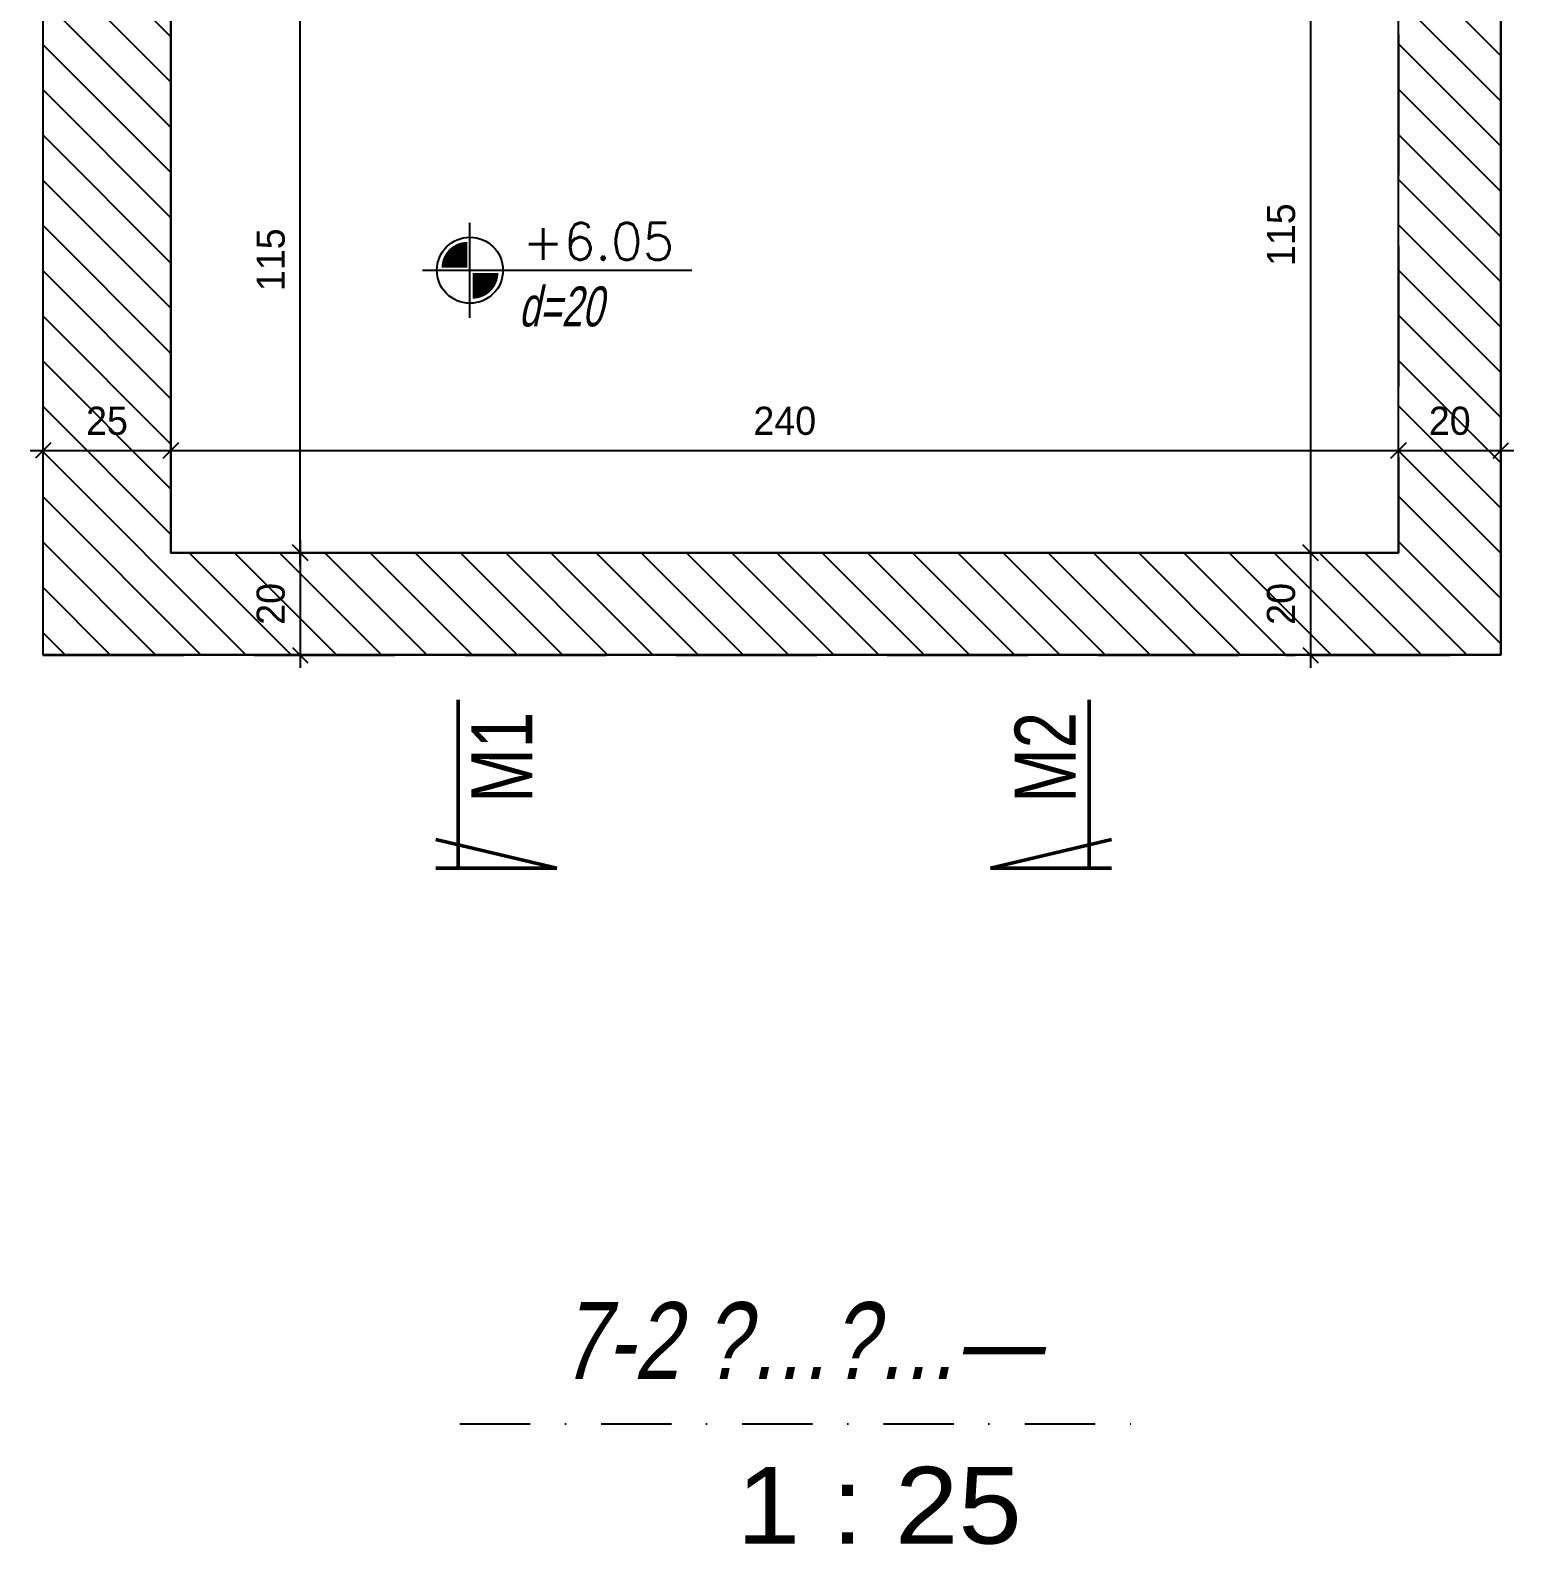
# Model space of a CAD drawing. Header units: inches. Extents: x -5298 to 11252, y 8210 to 22495.
# Drawn here: x 10462.9 to 10752.9, y 11489.6 to 11785.6 of the extents above; entities that cross this region are included whole.
import ezdxf
from ezdxf.enums import TextEntityAlignment as Align

# ---------------------------------------------------------------- set-up
doc = ezdxf.new("R2010")
doc.units = ezdxf.units.IN
doc.header["$LTSCALE"] = 55
doc.header["$MEASUREMENT"] = 0
doc.linetypes.add('DASHDOT2', pattern=[0.5, 0.25, -0.125, 0, -0.125])
doc.linetypes.add('DASHED2', pattern=[0.375, 0.25, -0.125])
doc.layers.get('Defpoints').update_dxf_attribs({"color": 40})
for name, color, linetype in [('D7', 2, 'Continuous'), ('dim', 2, 'Continuous'), ('dim-50-v', 2, 'Continuous'), ('ENG_beton nifsak', 4, 'Continuous'), ('ENG_beton ole', 3, 'DASHED2'), ('ENG_level', 1, 'DASHDOT2'), ('HATCH', 8, 'Continuous'), ('wall', 7, 'Continuous')]:
    doc.layers.add(name, color=color, linetype=linetype)
doc.layers.add('W', color=1, linetype='Continuous', lineweight=50)
doc.styles.add('AA', font='hebtxt', dxfattribs={"width": 0.8, "oblique": 8})
doc.styles.add('AD', font='oron')
doc.styles.add('HEBREW', font='hebtxt-weld.shx', dxfattribs={"width": 0.8, "oblique": 12})
doc.styles.add('HEBTXT', font='hebtxt-weld.shx')
doc.styles.add('ROMANS', font='romans')
doc.dimstyles.new('25', dxfattribs={"dimtxt": 5.5, "dimasz": 3, "dimexe": 3, "dimexo": 6, "dimgap": 3, "dimtad": 1, "dimdec": 0, "dimrnd": 0.5, "dimdsep": 46, "dimtxsty": 'HEBTXT', "dimblk1": 'OBLIQUE', "dimblk2": 'OBLIQUE', "dimsah": 1, "dimcen": 1, "dimdle": 2.5, "dimclre": 9, "dimclrt": 3, "dimadec": 0, "dimazin": 0, "dimtfac": 1, "dimtdec": 0, "dimtix": 1, "dimtmove": 2, "dimatfit": 3, "dimldrblk": 'OBLIQUE', "dimfxl": 1, "dimtolj": 1, "dimarcsym": 0})

# ---------------------------------------------------------------- blocks, each defined once
blk = doc.blocks.new('_OBLIQUE')
at = {"color": 0, "linetype": 'ByBlock'}
blk.add_line((-0.5, -0.5), (0.5, 0.5), dxfattribs=at)
blk = doc.blocks.new('*D315')
at = {"layer": 'Defpoints', "color": 0, "linetype": 'Continuous', "transparency": 16777216}
for p in [(10750.43, 11703.49), (10730.43, 11683.49), (10750.43, 11683.49)]:
    blk.add_point(p, dxfattribs=at)
at = {"layer": 'dim-50-v', "color": 9, "linetype": 'Continuous', "lineweight": -2, "transparency": 16777216}
for p, q in [((10730.43, 11689.49), (10730.43, 11706.49)), ((10750.43, 11689.49), (10750.43, 11706.49))]:
    blk.add_line(p, q, dxfattribs=at)
at = {"layer": 'dim-50-v', "color": 0, "linetype": 'Continuous', "lineweight": -2, "transparency": 16777216}
blk.add_line((10727.93, 11703.49), (10752.93, 11703.49), dxfattribs=at)
at = {"layer": 'dim-50-v', "color": 0, "linetype": 'Continuous', "lineweight": -2, "transparency": 16777216, "xscale": 3, "yscale": 3, "zscale": 3, "rotation": 180}
blk.add_blockref('_OBLIQUE', (10730.43, 11703.49), dxfattribs=at)
at = {"layer": 'dim-50-v', "color": 0, "linetype": 'Continuous', "lineweight": -2, "transparency": 16777216, "xscale": 3, "yscale": 3, "zscale": 3}
blk.add_blockref('_OBLIQUE', (10750.43, 11703.49), dxfattribs=at)
at = {"layer": 'dim-50-v', "color": 3, "linetype": 'Continuous', "transparency": 16777216, "insert": (10740.43, 11709.24), "char_height": 5.5, "attachment_point": 5, "style": 'HEBTXT'}
blk.add_mtext('\\A1;20', dxfattribs=at)
blk = doc.blocks.new('*D316')
at = {"layer": 'Defpoints', "color": 0, "linetype": 'Continuous', "transparency": 16777216}
for p in [(10730.43, 11703.49), (10490.43, 11683.5, 0), (10730.43, 11683.49, 0)]:
    blk.add_point(p, dxfattribs=at)
at = {"layer": 'dim-50-v', "color": 9, "linetype": 'Continuous', "lineweight": -2, "transparency": 16777216}
for p, q in [((10490.43, 11689.5), (10490.43, 11706.49)), ((10730.43, 11689.49), (10730.43, 11706.49))]:
    blk.add_line(p, q, dxfattribs=at)
at = {"layer": 'dim-50-v', "color": 0, "linetype": 'Continuous', "lineweight": -2, "transparency": 16777216}
blk.add_line((10487.93, 11703.49), (10732.93, 11703.49), dxfattribs=at)
at = {"layer": 'dim-50-v', "color": 0, "linetype": 'Continuous', "lineweight": -2, "transparency": 16777216, "xscale": 3, "yscale": 3, "zscale": 3, "rotation": 180}
blk.add_blockref('_OBLIQUE', (10490.43, 11703.49), dxfattribs=at)
at = {"layer": 'dim-50-v', "color": 0, "linetype": 'Continuous', "lineweight": -2, "transparency": 16777216, "xscale": 3, "yscale": 3, "zscale": 3}
blk.add_blockref('_OBLIQUE', (10730.43, 11703.49), dxfattribs=at)
at = {"layer": 'dim-50-v', "color": 3, "linetype": 'Continuous', "transparency": 16777216, "insert": (10610.43, 11709.24), "char_height": 5.5, "attachment_point": 5, "style": 'HEBTXT'}
blk.add_mtext('\\A1;240', dxfattribs=at)
blk = doc.blocks.new('*D317')
at = {"layer": 'Defpoints', "color": 0, "linetype": 'Continuous', "transparency": 16777216}
for p in [(10490.43, 11703.49), (10465.43, 11683.49), (10490.43, 11683.5, 0)]:
    blk.add_point(p, dxfattribs=at)
at = {"layer": 'dim-50-v', "color": 9, "linetype": 'Continuous', "lineweight": -2, "transparency": 16777216}
for p, q in [((10465.43, 11689.49), (10465.43, 11706.49)), ((10490.43, 11689.5), (10490.43, 11706.49))]:
    blk.add_line(p, q, dxfattribs=at)
at = {"layer": 'dim-50-v', "color": 0, "linetype": 'Continuous', "lineweight": -2, "transparency": 16777216}
blk.add_line((10462.93, 11703.49), (10492.93, 11703.49), dxfattribs=at)
at = {"layer": 'dim-50-v', "color": 0, "linetype": 'Continuous', "lineweight": -2, "transparency": 16777216, "xscale": 3, "yscale": 3, "zscale": 3, "rotation": 180}
blk.add_blockref('_OBLIQUE', (10465.43, 11703.49), dxfattribs=at)
at = {"layer": 'dim-50-v', "color": 0, "linetype": 'Continuous', "lineweight": -2, "transparency": 16777216, "xscale": 3, "yscale": 3, "zscale": 3}
blk.add_blockref('_OBLIQUE', (10490.43, 11703.49), dxfattribs=at)
at = {"layer": 'dim-50-v', "color": 3, "linetype": 'Continuous', "transparency": 16777216, "insert": (10477.93, 11709.24), "char_height": 5.5, "attachment_point": 5, "style": 'HEBTXT'}
blk.add_mtext('\\A1;25', dxfattribs=at)
blk = doc.blocks.new('*D319')
at = {"layer": 'Defpoints', "color": 0, "linetype": 'Continuous', "transparency": 16777216}
for p in [(10713.22, 11797.99, 0), (10713.22, 11683.5), (10726.14, 11683.5, 0)]:
    blk.add_point(p, dxfattribs=at)
at = {"layer": 'dim-50-v', "color": 0, "linetype": 'Continuous', "lineweight": -2, "transparency": 16777216}
blk.add_line((10713.22, 11800.49), (10713.22, 11681), dxfattribs=at)
at = {"layer": 'dim-50-v', "color": 9, "linetype": 'Continuous', "lineweight": -2, "transparency": 16777216}
for p, q in [((10719.22, 11797.99), (10716.22, 11797.99)), ((10720.14, 11683.5), (10710.22, 11683.5))]:
    blk.add_line(p, q, dxfattribs=at)
at = {"layer": 'dim-50-v', "color": 0, "linetype": 'Continuous', "lineweight": -2, "transparency": 16777216, "xscale": 3, "yscale": 3, "zscale": 3}
for p, rotation in [((10713.22, 11797.99), 90), ((10713.22, 11683.5), 270)]:
    blk.add_blockref('_OBLIQUE', p, dxfattribs=dict(at, rotation=rotation))
at = {"layer": 'dim-50-v', "color": 3, "linetype": 'Continuous', "transparency": 16777216, "insert": (10707.47, 11745.64), "char_height": 5.5, "attachment_point": 5, "rotation": 90, "style": 'HEBTXT'}
blk.add_mtext('\\A1;115', dxfattribs=at)
blk = doc.blocks.new('*D325')
at = {"layer": 'Defpoints', "color": 0, "linetype": 'Continuous', "transparency": 16777216}
for p in [(10528.64, 11683.5, 0), (10515.72, 11663.49), (10515.73, 11663.49)]:
    blk.add_point(p, dxfattribs=at)
at = {"layer": 'dim-50-v', "color": 0, "linetype": 'Continuous', "lineweight": -2, "transparency": 16777216}
blk.add_line((10515.72, 11686), (10515.72, 11660.99), dxfattribs=at)
at = {"layer": 'dim-50-v', "color": 9, "linetype": 'Continuous', "lineweight": -2, "transparency": 16777216}
for p, q in [((10522.64, 11683.5), (10512.72, 11683.5)), ((10509.73, 11663.49), (10512.72, 11663.49))]:
    blk.add_line(p, q, dxfattribs=at)
at = {"layer": 'dim-50-v', "color": 0, "linetype": 'Continuous', "lineweight": -2, "transparency": 16777216, "xscale": 3, "yscale": 3, "zscale": 3}
for p, rotation in [((10515.72, 11683.5), 90), ((10515.72, 11663.49), 270)]:
    blk.add_blockref('_OBLIQUE', p, dxfattribs=dict(at, rotation=rotation))
at = {"layer": 'dim-50-v', "color": 3, "linetype": 'Continuous', "transparency": 16777216, "insert": (10509.97, 11673.49), "char_height": 5.5, "attachment_point": 5, "rotation": 90, "style": 'HEBTXT'}
blk.add_mtext('\\A1;20', dxfattribs=at)
blk = doc.blocks.new('*D327')
at = {"layer": 'Defpoints', "color": 0, "linetype": 'Continuous', "transparency": 16777216}
for p in [(10726.14, 11683.5, 0), (10713.22, 11663.49), (10714.35, 11663.49, 0)]:
    blk.add_point(p, dxfattribs=at)
at = {"layer": 'dim-50-v', "color": 0, "linetype": 'Continuous', "lineweight": -2, "transparency": 16777216}
blk.add_line((10713.22, 11686), (10713.22, 11660.99), dxfattribs=at)
at = {"layer": 'dim-50-v', "color": 9, "linetype": 'Continuous', "lineweight": -2, "transparency": 16777216}
for p, q in [((10720.14, 11683.5), (10710.22, 11683.5)), ((10708.35, 11663.49), (10710.22, 11663.49))]:
    blk.add_line(p, q, dxfattribs=at)
at = {"layer": 'dim-50-v', "color": 0, "linetype": 'Continuous', "lineweight": -2, "transparency": 16777216, "xscale": 3, "yscale": 3, "zscale": 3}
for p, rotation in [((10713.22, 11683.5), 90), ((10713.22, 11663.49), 270)]:
    blk.add_blockref('_OBLIQUE', p, dxfattribs=dict(at, rotation=rotation))
at = {"layer": 'dim-50-v', "color": 3, "linetype": 'Continuous', "transparency": 16777216, "insert": (10707.47, 11673.49), "char_height": 5.5, "attachment_point": 5, "rotation": 90, "style": 'HEBTXT'}
blk.add_mtext('\\A1;20', dxfattribs=at)
blk = doc.blocks.new('PL')
at = {"linetype": 'ByBlock'}
for p, q in [((0, -0.2583), (0, 0.2583)), ((-0.2583, 0), (1.2044, 0))]:
    blk.add_line(p, q, dxfattribs=at)
at = {"color": 4, "const_width": 0.1404}
for points in [[(-0.014, 0.084, 0.414214), (-0.084, 0.014, 1)], [(0.014, -0.084, 0.414214), (0.084, -0.014, 1)]]:
    blk.add_lwpolyline(points, format="xyb", dxfattribs=at)
at = {"linetype": 'ByBlock'}
blk.add_circle((0, 0), 0.1793, dxfattribs=at)
at = {"style": 'ROMANS'}
blk.add_attdef('LEVEL', text='', height=0.2, dxfattribs=at).set_placement((0.6976, 0.1567), align=Align.MIDDLE)
blk = doc.blocks.new('sdfsa')
at = {"layer": 'ENG_beton nifsak', "ltscale": 5}
blk.add_lwpolyline([(11910.61, 11975), (11910.61, 11975), (11910.61, 11565), (11625.61, 11565), (11625.61, 12095), (11910.61, 12095), (11910.61, 11975)], close=True, dxfattribs=at)
blk.add_lwpolyline([(11890.62, 11975), (11890.61, 11975), (11890.61, 12075), (11650.61, 12075), (11650.61, 11585), (11890.61, 11585), (11890.62, 11975)], dxfattribs=at)
blk = doc.blocks.new('*D1602')
at = {"layer": 'Defpoints', "color": 0, "linetype": 'Continuous', "transparency": 16777216}
for p in [(10515.72, 11797.99, 0), (10515.72, 11797.99), (10528.64, 11683.5, 0)]:
    blk.add_point(p, dxfattribs=at)
at = {"layer": 'dim-50-v', "color": 9, "linetype": 'Continuous', "lineweight": -2, "transparency": 16777216}
for p, q in [((10509.72, 11797.99), (10512.72, 11797.99)), ((10522.64, 11683.5), (10512.72, 11683.5))]:
    blk.add_line(p, q, dxfattribs=at)
at = {"layer": 'dim-50-v', "color": 0, "linetype": 'Continuous', "lineweight": -2, "transparency": 16777216}
blk.add_line((10515.72, 11681), (10515.72, 11800.49), dxfattribs=at)
at = {"layer": 'dim-50-v', "color": 0, "linetype": 'Continuous', "lineweight": -2, "transparency": 16777216, "xscale": 3, "yscale": 3, "zscale": 3}
for p, rotation in [((10515.72, 11797.99), 90), ((10515.72, 11683.5), 270)]:
    blk.add_blockref('_OBLIQUE', p, dxfattribs=dict(at, rotation=rotation))
at = {"layer": 'dim-50-v', "color": 3, "linetype": 'Continuous', "transparency": 16777216, "insert": (10509.97, 11740.74), "char_height": 5.5, "attachment_point": 5, "rotation": 90, "style": 'HEBTXT'}
blk.add_mtext('\\A1;115', dxfattribs=at)
blk = doc.blocks.new('dsagd')
at = {"layer": 'ENG_beton nifsak', "ltscale": 5}
for p, q in [((12580.27, 12570.82, 0), (12580.27, 13100.82, 0)), ((12580.27, 13100.82, 0), (12865.27, 13100.82, 0)), ((12865.27, 12570.82, 0), (12865.27, 13100.82, 0)), ((12605.27, 12590.82, 0), (12605.27, 13080.82, 0)), ((12845.27, 13080.82), (12605.27, 13080.82, 0)), ((12845.27, 12590.82, 0), (12845.27, 13080.82, 0)), ((12845.27, 12590.82), (12605.27, 12590.82, 0)), ((12865.27, 12570.82, 0), (12580.27, 12570.82, 0))]:
    blk.add_line(p, q, dxfattribs=at)

msp = doc.modelspace()

# ---------------------------------------------------------------- hatches: boundary and pattern name
at = {"layer": 'HATCH', "linetype": 'Continuous', "transparency": 33554687}
h = msp.add_hatch(dxfattribs=at)
h.set_pattern_fill('ANSI31', color=256, scale=50, angle=450)
h.set_pattern_definition([(135, (-751.727, 98.4975), (-4.4194174, -4.4194174), [])])
h.paths.add_polyline_path([(10750.43, 12193.49), (10465.43, 12193.49), (10465.43, 11663.49), (10750.43, 11663.49), (10750.43, 12073.49), (10730.44, 12073.49), (10730.44, 12026.99), (10731.4, 12026.99), (10730.44, 11794.09), (10730.43, 11683.49), (10490.43, 11683.49), (10490.43, 12173.49), (10730.43, 12173.49), (10730.43, 12163.49), (10750.43, 12163.49)])

# ---------------------------------------------------------------- linework, layer by layer
at = {"layer": 'ENG_beton nifsak', "ltscale": 5}
for p, q in [((10465.43, 11663.49, 0), (10465.43, 12193.49, 0)), ((10490.43, 11683.49, 0), (10490.43, 12173.49, 0)), ((10490.43, 11683.49, 0), (10490.43, 12173.49, 0)), ((10730.43, 11683.49, 0), (10490.43, 11683.49, 0)), ((10621.67, 11683.49, 0), (10730.43, 11683.49, 0)), ((10750.43, 11663.49, 0), (10465.43, 11663.49, 0))]:
    msp.add_line(p, q, dxfattribs=at)
at = {"layer": 'ENG_beton ole', "ltscale": 2}
for p, q in [((10490.43, 12173.49, 0), (10490.43, 11683.49, 0)), ((10490.43, 12173.49, 0), (10490.43, 11683.49, 0)), ((10730.43, 12073.49, 0), (10730.43, 11683.49, 0)), ((10750.43, 12073.49, 0), (10750.43, 11663.49, 0)), ((10730.43, 11683.49, 0), (10490.43, 11683.49, 0)), ((10465.43, 11663.49, 0), (10750.43, 11663.49, 0))]:
    msp.add_line(p, q, dxfattribs=at)
at = {"layer": 'ENG_level', "color": 1}
msp.add_line((10546.93, 11513.24, 0), (10683.19, 11513.24, 0), dxfattribs=at)
at = {"layer": 'W'}
for p, q in [((10546.56, 11654.73, 0), (10546.56, 11621.84, 0)), ((10669.92, 11654.73, 0), (10669.92, 11621.84, 0)), ((10565.86, 11621.84, 0), (10542.19, 11627.44, 0)), ((10650.62, 11621.84, 0), (10674.29, 11627.44, 0)), ((10542.19, 11621.84, 0), (10565.86, 11621.84, 0)), ((10674.29, 11621.84, 0), (10650.62, 11621.84, 0))]:
    msp.add_line(p, q, dxfattribs=at)
at = {"layer": 'wall'}
msp.add_line((10490.44, 11693.49, 0), (10490.44, 11683.49, 0), dxfattribs=at)

# ---------------------------------------------------------------- block references
at = {"layer": 'D7', "xscale": 36, "yscale": 36, "zscale": 36}
msp.add_blockref('PL', (10548.89, 11738.69, 0), dxfattribs=at).add_auto_attribs({'LEVEL': '+6.05'})
at = {"layer": 'dim', "color": 2, "linetype": 'Continuous'}
for name, p in [('sdfsa', (-1160.18, 98.5, 0)), ('dsagd', (-2114.83, -907.33, 0))]:
    msp.add_blockref(name, p, dxfattribs=at)

# ---------------------------------------------------------------- texts
at = {"layer": 'D7', "style": 'AA', "oblique": 12, "width": 0.7}
msp.add_text('d=20', height=7.8, dxfattribs=at).set_placement((10558.43, 11727.72, 0))
at = {"layer": 'ENG_level', "style": 'HEBREW', "oblique": 12, "width": 0.8}
msp.add_text('7-2 %%154…%%142…—', height=15, dxfattribs=at).set_placement((10660.24, 11522.02, 0), align=Align.RIGHT)
at = {"layer": 'ENG_level', "color": 1, "style": 'HEBTXT', "width": 1.11}
msp.add_text('1 : 25', height=15, rotation=360, dxfattribs=at).set_placement((10628.9, 11497.33, 0), align=Align.MIDDLE)
at = {"layer": 'W', "style": 'AD', "width": 0.8}
for s, p in [('M1', (10561.1, 11634.61, 0)), ('M2', (10667.33, 11634.61, 0))]:
    msp.add_text(s, height=11.953, rotation=90, dxfattribs=at).set_placement(p)

# ---------------------------------------------------------------- dimensions: what is measured, and where the dimension line sits
at = {"layer": 'dim-50-v', "color": 2, "linetype": 'Continuous'}
dim = msp.add_linear_dim(base=(10515.72, 11797.99), p1=(10528.64, 11683.5, 0), p2=(10515.72, 11797.99, 0), angle=90, dimstyle='25', dxfattribs=at)
dim.commit()
dim.dimension.update_dxf_attribs({"geometry": '*D1602', "text_midpoint": (10509.97, 11740.74)})
at = {"layer": 'dim-50-v', "linetype": 'Continuous'}
dim = msp.add_linear_dim(base=(10713.22, 11683.5, 0), p1=(10713.22, 11797.99, 0), p2=(10726.14, 11683.5, 0), angle=90, dimstyle='25', dxfattribs=at)
dim.commit()
dim.dimension.update_dxf_attribs({"geometry": '*D319', "text_midpoint": (10707.47, 11745.64, 0), "dimtype": 160})
for base, p1, p2, angle, picture, middle in [((10490.43, 11703.49, 0), (10465.43, 11683.49, 0), (10490.43, 11683.5, 0), 180, '*D317', (10477.93, 11709.24, 0)), ((10730.43, 11703.49, 0), (10490.43, 11683.5, 0), (10730.43, 11683.49, 0), 180, '*D316', (10610.43, 11709.24, 0)), ((10750.43, 11703.49, 0), (10730.43, 11683.49, 0), (10750.43, 11683.49, 0), 180, '*D315', (10740.43, 11709.24, 0)), ((10515.72, 11663.49, 0), (10528.64, 11683.5, 0), (10515.73, 11663.49, 0), 90, '*D325', (10509.97, 11673.49, 0)), ((10713.22, 11663.49, 0), (10726.14, 11683.5, 0), (10714.35, 11663.49), 90, '*D327', (10707.47, 11673.49, 0))]:
    dim = msp.add_linear_dim(base=base, p1=p1, p2=p2, angle=angle, dimstyle='25', dxfattribs=at)
    dim.commit()
    dim.dimension.update_dxf_attribs({"geometry": picture, "text_midpoint": middle})

doc.saveas('drawing.dxf')
